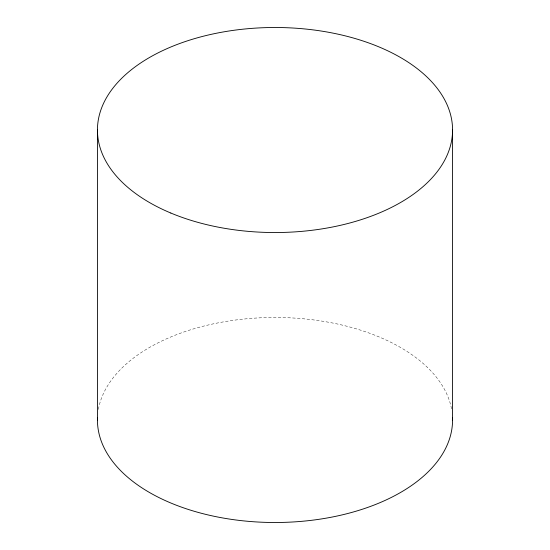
<?xml version="1.0" encoding="UTF-8"?>
<svg xmlns="http://www.w3.org/2000/svg" width="550" height="550" viewBox="0 0 550 550"><rect width="100%" height="100%" fill="white"/><g stroke="black" fill="none" stroke-linecap="round" stroke-linejoin="round"><path stroke-width="0.41" stroke-dasharray="2.75 2.06" d="M98.381 409.393A177.567 102.52 0 0 1 275 317.467A177.567 102.52 0 0 1 451.619 409.393"/><path stroke-width="0.82" d="M452.567 130.02L452.567 419.98M97.433 130.02L97.433 419.98M452.513 417.539A177.567 102.52 0 0 1 275 522.5A177.567 102.52 0 0 1 97.488 417.539M170.809 213.029A177.567 102.52 0 0 0 451.619 140.608A177.567 102.52 0 0 0 202.572 36.417A177.567 102.52 0 0 0 170.809 213.029"/></g></svg>
